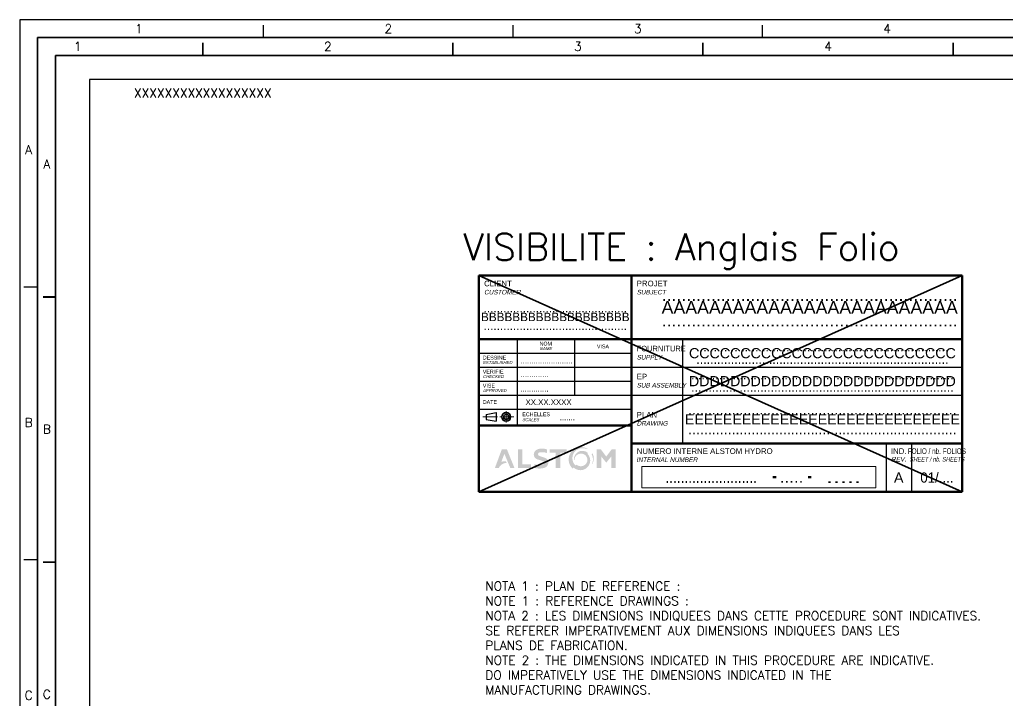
# Paper-space layout 'PRO2012' of a CAD drawing. Header units: millimetres. Extents: x 0 to 2378, y 0 to 1114.
# Drawn here: x 0 to 277.3, y 922.8 to 1113.9 of the extents above; entities that cross this region are included whole.
import ezdxf
from ezdxf.enums import TextEntityAlignment as Align

# ---------------------------------------------------------------- set-up
doc = ezdxf.new("R2010")
doc.units = ezdxf.units.MM
doc.linetypes.add('AXES2', pattern=[28.575000000000003, 19.05, -3.175, 3.175, -3.175])
doc.layers.add('FORT', color=7, linetype='Continuous', lineweight=35)
doc.layers.add('TEXTE', color=3, linetype='Continuous', lineweight=25)
doc.styles.add('ALSTOM-APH', font='arial.ttf')
doc.styles.add('CARTOUCHE-CLIENT', font='arial.ttf')
doc.styles.get("Standard").update_dxf_attribs({"font": 'simplex.shx'})

# ---------------------------------------------------------------- blocks, each defined once
blk = doc.blocks.new('A0')
at = {"color": 1, "linetype": 'Continuous'}
for p, q in [((-1120.51950745164, 836), (-1120.51950745164, 839.5074235)), ((-1050.487413725401, 836), (-1050.487413725401, 839.5074235)), ((-980.4541184328007, 836), (-980.4541184328007, 839.5074235)), ((-1184, 765.91705301621), (-1187.885575229703, 765.9170530162098)), ((-1184, 689.3028983242098), (-1187.885575229703, 689.3028983242098))]:
    blk.add_line(p, q, dxfattribs=at)
at = {"color": 1}
for points in [[(-1189, 0), (0, 0), (0, 841), (-1189, 841)], [(-1184, 5), (-5, 5), (-5, 836), (-1184, 836)]]:
    blk.add_lwpolyline(points, close=True, dxfattribs=at)
at = {"color": 3, "linetype": 'Continuous'}
for s, height, width, p in [('1', 2.505302499999971, 0.9991860264379354, (-1155.53575457582, 838.4946643202097)), ('2', 2.505302499999971, 0.9991860264379354, (-1085.5030600664, 838.4946643202097)), ('3', 2.505302499999971, 0.9991860264379211, (-1015.4707660791, 838.4946643202097)), ('4', 2.505302499999971, 0.9991860264378928, (-945.4384720918003, 838.4946643202097)), ('A', 2.505302499999971, 0.9991860264379389, (-1186.496715235001, 804.4746606122101)), ('B', 2.505302500000084, 0.9991860264378936, (-1186.496715235001, 727.8605059202098)), ('C', 2.505302499999971, 0.9991860264379354, (-1186.496715235001, 651.2423427442102))]:
    blk.add_text(s, height=height, dxfattribs=dict(at, width=width)).set_placement(p, align=Align.MIDDLE_CENTER)
blk = doc.blocks.new('A1')
at = {"color": 1, "linetype": 'Continuous'}
for p, q in [((-794.7187308406999, 592.49909475), (-794.7187308406998, 589.0033322500001)), ((-794.6185187406999, 589.0033322500001), (-794.6185187406999, 592.49909475)), ((-794.5183066407, 589.0033322500001), (-794.5183066407, 592.49909475)), ((-724.4863833129999, 592.49909475), (-724.4863833129999, 589.0033322500001)), ((-724.386171213, 589.0033322500001), (-724.386171213, 592.49909475)), ((-724.2859591129999, 589.0033322500001), (-724.285959113, 592.49909475)), ((-654.25473727, 592.49909475), (-654.25473727, 589.0033322500001)), ((-654.1545251699999, 589.0033322500001), (-654.1545251699999, 592.49909475)), ((-654.05431307, 589.0033322500001), (-654.05431307, 592.49909475)), ((-584.0230912269999, 592.49909475), (-584.0230912269998, 589.0033322500001)), ((-583.922879127, 589.0033322500001), (-583.922879127, 592.49909475)), ((-583.822667027, 589.0033322500001), (-583.8226670269999, 592.49909475)), ((-839.39659202, 521.21829375), (-835.9999856199998, 521.21829375)), ((-835.9999856199998, 521.1180112499999), (-839.39659202, 521.11801125)), ((-835.9999856199998, 521.01772875), (-839.39659202, 521.01772875)), ((-839.39659202, 446.7585375), (-835.9999856199998, 446.7585375)), ((-835.9999856199998, 446.658255), (-839.39659202, 446.658255)), ((-835.9999856199998, 446.5579725), (-839.39659202, 446.5579725000001))]:
    blk.add_line(p, q, dxfattribs=at)
for points in [[(0, 0), (-841, 0), (-841, 594), (0, 594)], [(-836, 5), (-5.000000000000002, 5), (-5.000000000000002, 589), (-836, 589)]]:
    blk.add_lwpolyline(points, close=True, dxfattribs=at)
for s, height, width, p in [('1', 2.507062499999961, 0.9992979831974781, (-829.7345421864, 591.4962697500001)), ('2', 2.507062499999961, 0.9992979831974711, (-759.5024952949999, 591.4962697500001)), ('3', 2.507062499999961, 0.9992979831974711, (-689.270849252, 591.4962697500001)), ('4', 2.507062499999961, 0.9992979831974711, (-619.038201088, 591.4962697500001)), ('A', 2.507062499999961, 0.9992979831974818, (-838.3944710199999, 558.4481718750001)), ('B', 2.507062500000018, 0.999297983197459, (-838.3944710199999, 483.988415625)), ('C', 2.507062500000018, 0.9992979831974625, (-838.3944710199999, 409.528659375))]:
    blk.add_text(s, height=height, dxfattribs=dict(at, width=width)).set_placement(p, align=Align.MIDDLE_CENTER)
blk = doc.blocks.new('A3LASER')
at = {"color": 1}
for points in [[(-420, 0), (-420, 297), (0, 297), (0, 0)], [(-410.381679389313, 6.801526717557246), (-9.618320610687016, 6.801526717557238), (-9.618320610687016, 290.1984732824428), (-410.381679389313, 290.1984732824428)]]:
    blk.add_lwpolyline(points, close=True, dxfattribs=at)
blk = doc.blocks.new('Cartouche-ALSTOM-NUM-PROJET')
h = blk.add_hatch(color=7)
edge = h.paths.add_edge_path()
edge.add_line((-179.0139977447073, 16.65115416815536), (-181.0437128413815, 16.65115416815536))
edge.add_line((-181.0437128413815, 16.65115416815536), (-183.7499996369472, 9.348845831844432))
edge.add_line((-183.7499996369472, 9.348845831844528), (-182.1168955361745, 9.348845831844528))
edge.add_line((-182.1168955361744, 9.348845831844528), (-182.1134921917684, 9.404896108573137))
edge.add_line((-182.1134921917684, 9.404896108573098), (-182.1008160943169, 9.482153960855374))
edge.add_line((-182.100816094317, 9.482153960855385), (-182.0800540004758, 9.561613135285489))
edge.add_line((-182.0800540004758, 9.561613135285597), (-182.0512909514073, 9.642948168517501))
edge.add_line((-182.0512909514073, 9.642948168517364), (-182.0146447600399, 9.725825913726686))
edge.add_line((-182.0146447600399, 9.725825913726794), (-181.9702655285136, 9.80990690516175))
edge.add_line((-181.9702655285136, 9.80990690516171), (-181.9183350333564, 9.894846748605692))
edge.add_line((-181.9183350333563, 9.894846748605687), (-181.8590659809402, 9.980297531990084))
edge.add_line((-181.8590659809403, 9.980297531990004), (-181.792701136233, 10.06590925045052))
edge.add_line((-181.792701136233, 10.06590925045055), (-181.7195123284413, 10.15133123993333))
edge.add_line((-181.7195123284413, 10.15133123993337), (-181.6397993375974, 10.23621361351469))
edge.add_line((-181.6397993375974, 10.23621361351468), (-181.5538886666755, 10.32020869452211))
edge.add_line((-181.5538886666755, 10.32020869452219), (-181.4621322042255, 10.40297244062693))
edge.add_line((-181.4621322042255, 10.40297244062697), (-181.3649057830702, 10.484165853011))
edge.add_line((-181.3649057830702, 10.48416585301095), (-181.2626076408705, 10.56345636492773))
edge.add_line((-181.2626076408705, 10.56345636492767), (-181.1824013502718, 10.62124855961217))
edge.add_line((-181.1824013502718, 10.62124855961224), (-181.1278582975458, 10.6591538550428))
edge.add_line((-181.1278582975458, 10.65915385504263), (-181.0722897875333, 10.69640407068782))
edge.add_line((-181.0722897875333, 10.69640407068789), (-181.0157527367081, 10.73296105272763))
edge.add_line((-181.0157527367081, 10.73296105272766), (-180.9583050535817, 10.76878735739067))
edge.add_line((-180.9583050535817, 10.76878735739069), (-180.9000055793945, 10.80384628930294))
edge.add_line((-180.9000055793945, 10.8038462893029), (-180.8409140278294, 10.83810193908487))
edge.add_line((-180.8409140278294, 10.83810193908494), (-180.781090923872, 10.87151922011854))
edge.add_line((-180.781090923872, 10.87151922011856), (-180.7205975418001, 10.90406390449473))
edge.add_line((-180.7205975418001, 10.90406390449471), (-180.6594958424274, 10.93570265806912))
edge.add_line((-180.6594958424274, 10.93570265806909), (-180.5978484096451, 10.96640307460236))
edge.add_line((-180.5978484096451, 10.96640307460234), (-180.5357183863124, 10.99613370895536))
edge.add_line((-180.5357183863124, 10.99613370895531), (-180.4731694095929, 11.02486410929279))
edge.add_line((-180.4731694095929, 11.02486410929293), (-180.4102655457567, 11.05256484828176))
edge.add_line((-180.4102655457567, 11.05256484828169), (-180.3470712245726, 11.07920755322555))
edge.add_line((-180.3470712245726, 11.0792075532255), (-180.2836511733228, 11.10476493512384))
edge.add_line((-180.2836511733228, 11.10476493512397), (-180.2200703504818, 11.12921081663177))
edge.add_line((-180.2200703504818, 11.12921081663171), (-180.1563938792019, 11.15252015886518))
edge.add_line((-180.1563938792019, 11.15252015886517), (-180.0926869805959, 11.17466908705178))
edge.add_line((-180.0926869805959, 11.17466908705183), (-180.0290149069626, 11.1956349149755))
edge.add_line((-180.0290149069626, 11.19563491497547), (-179.9654428749058, 11.21539616822802))
edge.add_line((-179.9654428749058, 11.21539616822793), (-179.9020359985807, 11.2339326061899))
edge.add_line((-179.9020359985807, 11.23393260618991), (-179.8072546495482, 11.2598759913612))
edge.add_line((-179.8072546495482, 11.25987599136124), (-179.6821771169567, 11.28938992993884))
edge.add_line((-179.6821771169567, 11.28938992993881), (-179.5589202895485, 11.31370278477227))
edge.add_line((-179.5589202895485, 11.31370278477243), (-179.437989025059, 11.33271497084825))
edge.add_line((-179.437989025059, 11.33271497084809), (-179.319878655765, 11.34634861459542))
edge.add_line((-179.3198786557651, 11.3463486145954), (-179.2337817349437, 11.35249753327126))
edge.add_line((-179.2337817349437, 11.35249753327128), (-179.1773081547847, 11.35523086993664))
edge.add_line((-179.1773081547847, 11.35523086993669), (-179.4422638764485, 11.98796095152209))
edge.add_ellipse((-179.7959839926395, 7.836087723304672), major_axis=(-2.946452886420204, 2.946452886420205), ratio=0.9999999999999318, start_angle=-49.86957275872968, end_angle=-25.00547434265059)
edge.add_line((-181.2207782651649, 11.75184186583795), (-180.0288552930444, 14.94805989163548))
edge.add_line((-180.0288552930444, 14.94805989163547), (-177.6841844055069, 9.348845831844454))
edge.add_line((-177.6841844055068, 9.348845831844528), (-176.0510803047345, 9.348845831844528))
edge.add_line((-176.0510803047345, 9.348845831844528), (-179.0139977447073, 16.65115416815545))
h.paths.add_polyline_path([(-172.9481825132669, 16.65115416815536), (-174.6512767897867, 16.65115416815536), (-174.6512767897867, 9.348845831844528), (-169.5186639016448, 9.348845831844528), (-169.5186639016448, 10.74864934679226), (-172.9481825132669, 10.74864934679226)])
edge = h.paths.add_edge_path()
edge.add_ellipse((-164.9523127784108, 11.47550788919375), major_axis=(-1.5561649421907, 1.556164942190702), ratio=0.9999999999999802, start_angle=158.2732417761648, end_angle=227.0318712249512)
edge.add_ellipse((-164.6591416872224, 11.55903239130328), major_axis=(1.347888853832858, 1.347888853832858), ratio=0.9999999999999687, start_angle=314.8348027822394, end_angle=392.484813725942)
edge.add_ellipse((-151.5428537638561, 52.69609467806345), major_axis=(29.18893594343821, 29.18893594343821), ratio=0.9999999999962845, start_angle=205.3668693813703, end_angle=207.0770641739072, ccw=False)
edge.add_ellipse((-163.9132130935198, 19.22363961289068), major_axis=(-3.967661641974468, 3.967661641974468), ratio=0.9999999999999629, start_angle=108.5127425568462, end_angle=119.50155069692451, ccw=False)
edge.add_ellipse((-166.1588853856124, 14.80265038058826), major_axis=(0.4622617607506732, 0.4622617607506732), ratio=0.9999999999997713, start_angle=53.22909150859499, end_angle=201.8623108659081, ccw=False)
edge.add_ellipse((-165.1571868479519, 9.798723442543064), major_axis=(-4.070175323975189, 4.070175323975189), ratio=0.9999999999999593, start_angle=-63.68779996518879, end_angle=-34.03088818260062, ccw=False)
edge.add_line((-163.3128683187095, 15.25135065320808), (-163.2195480843787, 16.65115416817152))
edge.add_line((-163.2195480843788, 16.65115416817162), (-163.3967336649041, 16.69991057086883))
edge.add_line((-163.3967336649041, 16.69991057086872), (-163.5627395354843, 16.74347078532783))
edge.add_line((-163.5627395354844, 16.74347078532787), (-163.7188494475525, 16.78236916777836))
edge.add_line((-163.7188494475525, 16.78236916777837), (-163.8661674375741, 16.81706138850853))
edge.add_line((-163.866167437574, 16.81706138850859), (-164.0505481012034, 16.85744137582983))
edge.add_line((-164.0505481012035, 16.85744137582981), (-164.2229144040747, 16.89180950614156))
edge.add_line((-164.2229144040747, 16.89180950614139), (-164.384887064846, 16.9208056013922))
edge.add_line((-164.384887064846, 16.92080560139232), (-164.5378387998773, 16.94495795731623))
edge.add_line((-164.5378387998773, 16.94495795731621), (-164.682942786574, 16.96470385195935))
edge.add_line((-164.6829427865739, 16.96470385195937), (-164.8212105027996, 16.98040540387741))
edge.add_line((-164.8212105027996, 16.98040540387751), (-164.953521606024, 16.99236192415536))
edge.add_line((-164.953521606024, 16.99236192415526), (-165.0806477859802, 17.00081958921754))
edge.add_line((-165.0806477859802, 17.00081958921749), (-165.2032720132224, 17.00597903856843))
edge.add_line((-165.2032720132224, 17.00597903856851), (-165.3220042435077, 17.00800134277035))
edge.add_line((-165.3220042435077, 17.00800134277029), (-165.4373943776996, 17.00701267199585))
edge.add_line((-165.4373943776996, 17.00701267199599), (-165.5499430883134, 17.0031079110067))
edge.add_line((-165.5499430883134, 17.00310791100651), (-165.6601109860557, 16.99635340326553))
edge.add_line((-165.6601109860556, 16.99635340326563), (-165.7683264986524, 16.98678895876736))
edge.add_line((-165.7683264986525, 16.98678895876731), (-165.8749927595385, 16.97442922263658))
edge.add_line((-165.8749927595385, 16.97442922263667), (-165.9804937496564, 16.95926447136581))
edge.add_line((-165.9804937496564, 16.95926447136583), (-166.0851998960476, 16.94126087836565))
edge.add_line((-166.0851998960476, 16.9412608783656), (-166.1894733034601, 16.92036026843107))
edge.add_line((-166.18947330346, 16.92036026843107), (-166.2936727771485, 16.89647936030271))
edge.add_line((-166.2936727771485, 16.89647936030269), (-166.3981587856837, 16.86950847631402))
edge.add_line((-166.3981587856837, 16.86950847631397), (-166.5032985104463, 16.83930967696749))
edge.add_line((-166.5032985104463, 16.83930967696756), (-166.6094711340166, 16.80571425477718))
edge.add_line((-166.6094711340165, 16.80571425477717), (-166.7170735332141, 16.76851949425571))
edge.add_line((-166.7170735332141, 16.76851949425577), (-166.8265265651559, 16.72748457165716))
edge.add_line((-166.8265265651559, 16.72748457165699), (-166.9382821683535, 16.6823254265098))
edge.add_line((-166.9382821683535, 16.68232542650992), (-167.0528315485728, 16.63270838378035))
edge.add_line((-167.0528315485728, 16.63270838378037), (-167.170714785167, 16.57824223619371))
edge.add_line((-167.170714785167, 16.57824223619366), (-167.2925322842141, 16.51846840448902))
edge.add_line((-167.2925322842141, 16.518468404489), (-167.4189586292709, 16.45284867017194))
edge.add_ellipse((-166.3962732322827, 14.67654492172937), major_axis=(-1.449334403780224, 1.449334403780224), ratio=0.9999999999999346, start_angle=-15.06933466597361, end_angle=46.21442185963544)
edge.add_line((-168.4454812068549, 14.63310410071119), (-168.4450942965472, 14.58475012447802))
edge.add_line((-168.4450942965472, 14.58475012447821), (-168.4437717185775, 14.53701909150878))
edge.add_line((-168.4437717185775, 14.53701909150868), (-168.4415167612473, 14.48990286215819))
edge.add_line((-168.4415167612472, 14.48990286215826), (-168.4383324116663, 14.44339351677907))
edge.add_line((-168.4383324116663, 14.44339351677888), (-168.4342213587037, 14.39748335080722))
edge.add_line((-168.4342213587038, 14.39748335080742), (-168.4291859956982, 14.35216486997568))
edge.add_line((-168.4291859956982, 14.3521648699757), (-168.4232284229284, 14.30743078568113))
edge.add_line((-168.4232284229284, 14.30743078568116), (-168.4163504498551, 14.26327401057244))
edge.add_line((-168.4163504498551, 14.26327401057233), (-168.4085535971351, 14.21968765429574))
edge.add_line((-168.408553597135, 14.21968765429574), (-168.399839098402, 14.1766650193694))
edge.add_line((-168.399839098402, 14.17666501936947), (-168.3902079018371, 14.13419959728563))
edge.add_line((-168.3902079018371, 14.13419959728549), (-168.3796606715086, 14.09228506470874))
edge.add_line((-168.3796606715086, 14.09228506470879), (-168.3681977884966, 14.05091527984544))
edge.add_line((-168.3681977884966, 14.05091527984541), (-168.3558193518132, 14.01008427899797))
edge.add_line((-168.3558193518132, 14.01008427899797), (-168.3425251790888, 13.96978627318978))
edge.add_line((-168.3425251790888, 13.96978627318981), (-168.328314807063, 13.93001564498719))
edge.add_line((-168.328314807063, 13.93001564498729), (-168.3131874918553, 13.89076694543222))
edge.add_line((-168.3131874918552, 13.89076694543212), (-168.2971422090393, 13.85203489113916))
edge.add_line((-168.2971422090394, 13.85203489113917), (-168.2801776534716, 13.8138143614333))
edge.add_line((-168.2801776534716, 13.81381436143329), (-168.2622922389597, 13.776100395736))
edge.add_line((-168.2622922389597, 13.77610039573608), (-168.2434840976809, 13.73888819097852))
edge.add_line((-168.2434840976809, 13.7388881909784), (-168.2237510794156, 13.70217309918644))
edge.add_line((-168.2237510794155, 13.70217309918655), (-168.2030907505468, 13.66595062514166))
edge.add_line((-168.2030907505468, 13.66595062514159), (-168.1815003928679, 13.63021642419247))
edge.add_line((-168.1815003928679, 13.63021642419255), (-168.1589770021777, 13.5949663001784))
edge.add_line((-168.1589770021777, 13.59496630017838), (-168.1355172866307, 13.56019620341245))
edge.add_line((-168.1355172866307, 13.56019620341237), (-168.1111176649152, 13.52590222884776))
edge.add_line((-168.1111176649153, 13.52590222884794), (-168.0857742641806, 13.49208061429472))
edge.add_line((-168.0857742641806, 13.49208061429465), (-168.0594829177526, 13.4587277387594))
edge.add_line((-168.0594829177526, 13.45872773875931), (-168.032239162628, 13.42584012089218))
edge.add_line((-168.032239162628, 13.42584012089219), (-168.0040382367372, 13.393414417527))
edge.add_line((-168.0040382367372, 13.39341441752708), (-167.9748750759786, 13.36144742232679))
edge.add_line((-167.9748750759785, 13.36144742232671), (-167.9447443110282, 13.32993606453733))
edge.add_line((-167.9447443110282, 13.32993606453726), (-167.9136402638732, 13.29887740780046))
edge.add_line((-167.9136402638732, 13.29887740780055), (-167.8815569441756, 13.26826864913855))
edge.add_line((-167.8815569441756, 13.26826864913858), (-167.8484880453023, 13.23810711794949))
edge.add_line((-167.8484880453023, 13.23810711794943), (-167.8144269401716, 13.20839027516606))
edge.add_line((-167.8144269401717, 13.20839027516615), (-167.779366676788, 13.17911571246051))
edge.add_line((-167.779366676788, 13.17911571246043), (-167.7432999735612, 13.15028115158921))
edge.add_line((-167.7432999735612, 13.15028115158918), (-167.706219214333, 13.12188444380891))
edge.add_line((-167.706219214333, 13.12188444380899), (-167.6681164431065, 13.09392356937699))
edge.add_line((-167.6681164431064, 13.09392356937701), (-167.6289833585095, 13.06639663715975))
edge.add_line((-167.6289833585095, 13.06639663715964), (-167.5475912816711, 13.01263767627251))
edge.add_line((-167.5475912816711, 13.01263767627256), (-167.4619694365343, 12.96059499558681))
edge.add_line((-167.4619694365343, 12.9605949955868), (-167.3720383449165, 12.91025807842356))
edge.add_line((-167.3720383449165, 12.91025807842357), (-167.2777123654711, 12.86161846143401))
edge.add_line((-167.2777123654712, 12.86161846143409), (-167.1788994390996, 12.81466974542606))
edge.add_line((-167.1788994390996, 12.81466974542593), (-167.0755008104793, 12.76940761270416))
edge.add_line((-167.0755008104794, 12.76940761270419), (-166.9674107240933, 12.72582985115508))
edge.add_line((-166.9674107240933, 12.72582985115514), (-166.8545160929008, 12.68393638532091))
edge.add_line((-166.8545160929008, 12.68393638532086), (-166.7366961375321, 12.64372931473364))
edge.add_line((-166.736696137532, 12.64372931473372), (-166.6138219938045, 12.60521295989013))
edge.add_line((-166.6138219938046, 12.60521295989008), (-166.4857562870619, 12.56839391655602))
edge.add_line((-166.4857562870619, 12.56839391655603), (-166.198560253284, 12.48354582109737))
edge.add_line((-166.1985602532841, 12.48354582109732), (-165.9435242023971, 12.40639661050853))
edge.add_line((-165.9435242023971, 12.40639661050852), (-165.7580911386795, 12.34855822286257))
edge.add_line((-165.7580911386795, 12.34855822286272), (-165.6162747509605, 12.30276928279526))
edge.add_line((-165.6162747509605, 12.30276928279523), (-165.503560741113, 12.26496516281441))
edge.add_line((-165.503560741113, 12.26496516281429), (-165.3946402556409, 12.2267447598379))
edge.add_line((-165.3946402556409, 12.22674475983797), (-165.3058114995656, 12.19387431556715))
edge.add_line((-165.3058114995657, 12.19387431556709), (-165.2312335239947, 12.16468341867353))
edge.add_line((-165.2312335239946, 12.16468341867358), (-165.1670679750897, 12.1380546441788))
edge.add_line((-165.1670679750898, 12.13805464417885), (-165.0932669314545, 12.10520207162244))
edge.add_line((-165.0932669314545, 12.10520207162244), (-165.0290825411394, 12.07417793491023))
edge.add_line((-165.0290825411394, 12.07417793491027), (-164.9442594087052, 12.02962339037629))
edge.add_line((-164.9442594087051, 12.02962339037617), (-164.8442109581011, 11.96765711171833))
edge.add_line((-164.8442109581012, 11.96765711171838), (-164.7483801223312, 11.89817237537978))
edge.add_line((-164.7483801223311, 11.89817237537989), (-164.6737494493324, 11.83559558297726))
edge.add_line((-164.6737494493324, 11.83559558297713), (-164.619351599391, 11.78683695377024))
edge.add_ellipse((-164.9838715217847, 11.31223872377859), major_axis=(-0.4231537863023068, 0.4231537863023068), ratio=0.9999999999999981, start_angle=154.6472953433752, end_angle=277.47357465033076, ccw=False)
edge.add_line((-164.7826620032355, 10.7486493496383), (-164.8452754560404, 10.71988277108583))
edge.add_line((-164.8452754560404, 10.71988277108574), (-164.9121561253893, 10.69292235664635))
edge.add_line((-164.9121561253893, 10.69292235664648), (-164.9832024734351, 10.66780903711934))
edge.add_line((-164.983202473435, 10.66780903711935), (-165.0583066314738, 10.64458094171607))
edge.add_line((-165.0583066314738, 10.64458094171596), (-165.1373545698925, 10.62327333733498))
edge.add_line((-165.1373545698926, 10.62327333733515), (-165.2202262712872, 10.60391857502087))
edge.add_line((-165.2202262712872, 10.60391857502077), (-165.3067959126893, 10.58654604084352))
edge.add_line((-165.3067959126893, 10.58654604084347), (-165.3969320565909, 10.57118211128576))
edge.add_line((-165.3969320565909, 10.57118211128579), (-165.4904978505186, 10.55785011319129))
edge.add_line((-165.4904978505186, 10.55785011319131), (-165.5873512348076, 10.5465702883502))
edge.add_line((-165.5873512348076, 10.54657028835015), (-165.6873451582939, 10.53735976276583))
edge.add_line((-165.6873451582939, 10.53735976276585), (-165.7903278015578, 10.53023252065472))
edge.add_line((-165.7903278015579, 10.53023252065475), (-165.8961428074717, 10.52519938320971))
edge.add_line((-165.8961428074716, 10.52519938320972), (-166.0046295185525, 10.52226799217544))
edge.add_line((-166.0046295185525, 10.52226799217544), (-166.1156232209204, 10.5214427982421))
edge.add_line((-166.1156232209204, 10.52144279824211), (-166.2289553943348, 10.52272505429093))
edge.add_line((-166.2289553943347, 10.52272505429096), (-166.3444539681269, 10.5261128134897))
edge.add_line((-166.3444539681269, 10.5261128134897), (-166.4619435823811, 10.53160093225038))
edge.add_line((-166.4619435823811, 10.53160093225029), (-166.5812458542283, 10.53918107803692))
edge.add_line((-166.5812458542283, 10.5391810780369), (-166.7021796486572, 10.548841742018))
edge.add_line((-166.7021796486572, 10.54884174201811), (-166.8245613535375, 10.56056825653942))
edge.add_line((-166.8245613535375, 10.56056825653934), (-166.9482051584014, 10.57434281739385))
edge.add_line((-166.9482051584014, 10.57434281739393), (-167.0729233365548, 10.59014451085489))
edge.add_line((-167.0729233365548, 10.59014451085488), (-167.1985265300928, 10.60794934542727))
edge.add_line((-167.1985265300928, 10.60794934542719), (-167.3248240373925, 10.62773028827216))
edge.add_line((-167.3248240373925, 10.62773028827223), (-167.4516241026972, 10.64945730625848))
edge.add_line((-167.4516241026972, 10.64945730625834), (-167.5787342071897, 10.67309741154947))
edge.add_line((-167.5787342071897, 10.67309741154952), (-167.7059613613281, 10.69861471169542))
edge.add_line((-167.705961361328, 10.69861471169554), (-167.8331123978716, 10.72597046412947))
edge.add_line((-167.8331123978716, 10.72597046412943), (-167.9599942651476, 10.75512313498844))
edge.add_line((-167.9599942651476, 10.75512313498837), (-168.086414320138, 10.78602846216785))
edge.add_line((-168.0864143201379, 10.78602846216779), (-168.212180621027, 10.81863952253814))
edge.add_line((-168.212180621027, 10.81863952253821), (-168.3521609725217, 9.418836007591937))
edge.add_ellipse((-166.2742048539392, 16.35913104050007), major_axis=(-5.122772529332319, 5.122772529332319), ratio=0.9999999999999909, start_angle=118.3320591128124, end_angle=152.6071949265679)
h.paths.add_polyline_path([(-158.0169450204906, 15.32134082895504), (-155.5206287521671, 15.32134082895504), (-155.5206287521671, 16.65115416815536), (-162.2163555653339, 16.65115416815536), (-162.2163555653339, 15.32134082895504), (-159.8133595313402, 15.32134082895504), (-159.8133595313402, 9.348845831844528), (-158.0169450204906, 9.348845831844528)])
h.paths.add_polyline_path([(-141.9192045985911, 13.85154713825978), (-139.9711447069556, 11.44855110426613), (-138.0230848153198, 13.85154713825989), (-138.0230848153198, 9.348845831844528), (-136.2500003630527, 9.348845831844528), (-136.2500003630527, 16.65115416815536), (-137.883104463825, 16.65115416815536), (-139.9711447069556, 13.85154713825989), (-142.0825150086684, 16.65115416815536), (-143.7156191094408, 16.65115416815536), (-143.7156191094408, 9.348845831844528), (-141.9192045985911, 9.348845831844528)])
h = blk.add_hatch(color=7)
edge = h.paths.add_edge_path()
edge.add_ellipse((-149.5297152877546, 13.10682711035111), major_axis=(-2.653118964867337, 2.653118964867337), ratio=0.9999999999999766, start_angle=43.78112476486962, end_angle=92.79134871900101, ccw=False)
edge.add_ellipse((-149.4047929306588, 13.24359489275457), major_axis=(-2.741147949374027, 2.741147949374028), ratio=0.9999999999999816, start_angle=-47.019663399944875, end_angle=45.84181807815253, ccw=False)
edge.add_ellipse((-149.2556748063978, 12.44757754142233), major_axis=(3.302326216066926, 3.302326216066926), ratio=0.9999999999999062, start_angle=22.453402300032906, end_angle=45.153333570211714, ccw=False)
edge.add_line((-147.4649602572229, 16.76081974167244), (-147.3363751691046, 16.88940482979091))
edge.add_ellipse((-149.8516501326971, 12.68504760185954), major_axis=(-3.464334556775254, 3.464334556775254), ratio=0.9999999999999671, start_angle=-75.89015659490217, end_angle=91.3113365998427)
edge.add_line((-153.2357955906745, 9.142338559081168), (-152.8074639714876, 9.57067017826804))
edge.add_ellipse((-150.1293949530345, 12.33309142064036), major_axis=(2.720572071082398, 2.720572071082398), ratio=0.9999999999999941, start_angle=180.8882727431392, end_angle=315.0298120551263)
edge.add_ellipse((-149.6843567241831, 12.38301424221868), major_axis=(2.406120766394136, 2.406120766394136), ratio=0.9999999999999102, start_angle=314.1930815552622, end_angle=363.7026025326307)
edge.add_line((-147.4386398790106, 14.93949427074517), (-147.1440079452971, 15.23412620445871))
edge.add_ellipse((-149.3818933131618, 12.83104352290297), major_axis=(2.321953627238897, 2.321953627238897), ratio=0.9999999999999785, start_angle=2.038607948545208, end_angle=140.1605217164494)
edge.add_line((-152.6523213533405, 12.53568318685859), (-152.4877211364469, 12.52173379905942))
edge.add_ellipse((-149.9796012370069, 12.5100125798391), major_axis=(-1.773527955368492, 1.773527955368492), ratio=0.9999999999999836, start_angle=-44.46387725276509, end_angle=44.73224106899602, ccw=False)
edge.add_ellipse((-149.8424509628971, 12.53568318685859), major_axis=(1.758968983758878, 1.758968983758878), ratio=0.9999999999997633, start_angle=229.4016769405815, end_angle=408.7021024188816, ccw=False)
edge.add_ellipse((-149.9945663831238, 12.52490779536686), major_axis=(1.7629280612478, 1.7629280612478), ratio=0.9999999999999921, start_angle=182.2974158054855, end_angle=232.90835786056522, ccw=False)
edge.add_line((-151.6854073957455, 10.69272675401032), (-152.0504822079562, 10.32765194179952))
edge = h.paths.add_edge_path()
edge.add_ellipse((-149.5336408398765, 13.15082058073506), major_axis=(3.289120538932881, 3.289120538932878), ratio=0.9999999999999889, start_angle=287.207458059036, end_angle=340.882859433219)
edge.add_line((-145.3487232102131, 15.1813604774602), (-145.7220041475327, 14.80807954014074))
edge.add_ellipse((-150.8578224201003, 12.37529270612731), major_axis=(4.018400248145293, 4.018400248145293), ratio=0.9999999999999492, start_angle=318.47793258841875, end_angle=340.34645667331336, ccw=False)
edge.add_ellipse((-149.3638623510782, 12.75921540542913), major_axis=(2.954739871566046, 2.954739871566045), ratio=0.9999999999999598, start_angle=314.4628246971468, end_angle=314.9999999999988, ccw=False)
edge.add_ellipse((-149.3638623510782, 12.75921540542913), major_axis=(2.954739871566046, 2.954739871566045), ratio=0.9999999999999598, start_angle=289.8289405647675, end_angle=314.4628246971468, ccw=False)
edge.add_line((-145.5820237960376, 10.98194993261689), (-145.4187133859607, 10.98194993261689))
at = {"color": 7, "linetype": 'Continuous', "lineweight": 50}
for p, q in [((-190, 85), (5.684341886080801e-14, 85)), ((-190, 85), (-190, 0)), ((-130, 85), (-130, 0)), ((5.684341886080801e-14, 0), (5.684341886080801e-14, 85)), ((-190, 60), (5.684341886080801e-14, 60)), ((-190, 26), (-129.9999999999999, 26)), ((-129.9999999999999, 19), (5.684341886080801e-14, 19)), ((-74.45073184565041, 5.750000000000114), (-73.21858898850752, 5.750000000000114)), ((-60.65073184565023, 5.750000000000114), (-59.41858898850739, 5.750000000000114)), ((-190, 0), (5.684341886080801e-14, 0))]:
    blk.add_line(p, q, dxfattribs=at)
at = {"linetype": 'Continuous', "lineweight": 25}
for p, q in [((-175, 60), (-175, 26)), ((-152.5, 60), (-152.5, 38)), ((-110, 60), (-110, 18.99999999999989)), ((-190, 54.5), (-129.9999999999999, 54.5)), ((-190, 49), (-129.9999999999999, 49)), ((-129.9999999999999, 49), (5.684341886080801e-14, 49)), ((-190, 43.50000000000023), (-129.9999999999999, 43.50000000000023)), ((-190, 38), (-129.9999999999999, 38)), ((-129.9999999999999, 38), (5.684341886080801e-14, 38)), ((-190, 32.5), (-129.9999999999999, 32.5)), ((-29.99999999999994, 19), (-29.99999999999994, 0)), ((-19.99999999999994, 19), (-19.99999999999994, 0))]:
    blk.add_line(p, q, dxfattribs=at)
at = {"color": 54, "linetype": 'Continuous', "lineweight": 25}
for p, q in [((-187.2, 30.45000000000005), (-183.1999999999999, 31.19999999999982)), ((-183.1999999999999, 31.20000000000005), (-183.1999999999999, 27.69999999999993)), ((-187.2, 30.45000000000039), (-187.2, 28.45000000000039)), ((-187.2, 28.45000000000039), (-183.1999999999999, 27.70000000000027))]:
    blk.add_line(p, q, dxfattribs=at)
at = {"color": 61, "linetype": 'Continuous', "lineweight": 18}
blk.add_line((-179.3, 31.70000000000027), (-179.3, 27.2000000000005), dxfattribs=at)
at = {"color": 61, "linetype": 'AXES2', "lineweight": 18, "ltscale": 0.3}
blk.add_line((-188.5, 29.45000000000005), (-176.25, 29.45000000000005), dxfattribs=at)
at = {"color": 9, "linetype": 'Continuous', "lineweight": 18}
for p, q in [((-126, 10), (-33.99999999999994, 10)), ((-126, 10), (-126, 1.500000000000114)), ((-33.99999999999994, 10), (-33.99999999999994, 1.500000000000114)), ((-126, 1.500000000000114), (-33.99999999999994, 1.500000000000114))]:
    blk.add_line(p, q, dxfattribs=at)
at = {"color": 54}
for radius in [1.749999999999886, 1]:
    blk.add_circle((-179.3, 29.45000000000005), radius, dxfattribs=at)
at = {"color": 1, "style": 'ALSTOM-APH'}
for s, height, p in [('CLIENT', 2.199999988079071, (-188, 83)), ('PROJET', 2.199999988079071, (-128, 83)), ('EP', 2.199999988079071, (-128.0000000000001, 46.40000000000009)), ('ECHELLES', 1.500000059604645, (-173.0000216544658, 31.19998708244361)), ('PLAN', 2.199999988079071, (-128, 31.39999999999998)), ('NUMERO INTERNE ALSTOM HYDRO', 2.199999988079071, (-127.9999999999999, 17.10000000000002))]:
    blk.add_text(s, height=height, dxfattribs=at).set_placement(p, align=Align.TOP_LEFT)
at = {"color": 1, "style": 'ALSTOM-APH', "oblique": 12}
for s, height, p in [('CUSTOMER', 1.800000071525574, (-188, 79.40000000000009)), ('SUBJECT', 1.800000071525574, (-128, 79.40000000000009)), ('SUPPLY', 1.800000071525574, (-128, 53.80000000000018)), ('SCALES', 1.19999997317791, (-173.0000216544658, 28.95000234123268)), ('DRAWING', 1.800000071525574, (-128, 27.80000000000007))]:
    blk.add_text(s, height=height, dxfattribs=at).set_placement(p, align=Align.TOP_LEFT)
at = {"color": 1, "style": 'ALSTOM-APH'}
for s, p in [('NOM', (-163.7499911368877, 58.25001302238502)), ('VISA', (-141.2499911368877, 57.14999928947486))]:
    blk.add_text(s, height=1.500000059604645, dxfattribs=at).set_placement(p, align=Align.MIDDLE_CENTER)
at = {"color": 1, "style": 'ALSTOM-APH', "oblique": 12}
blk.add_text('NAME', height=1.19999997317791, dxfattribs=at).set_placement((-163.7499911368877, 56.30001607414283), align=Align.MIDDLE_CENTER)
at = {"color": 1, "style": 'ALSTOM-APH', "width": 0.8}
blk.add_text('FOURNITURE', height=2.199999988079071, dxfattribs=at).set_placement((-128, 57.40000000000009), align=Align.TOP_LEFT)
at = {"color": 1, "style": 'ALSTOM-APH', "oblique": 12}
for s, p in [('ESTABLISHED', (-188.5, 50.80001607414283)), ('CHECKED', (-188.5, 45.29998555656471)), ('APPROVED', (-188.5, 39.79999318595924))]:
    blk.add_text(s, height=1.19999997317791, dxfattribs=at).set_placement(p, align=Align.MIDDLE_LEFT)
at = {"color": 1, "style": 'ALSTOM-APH'}
for s, p in [('DESSINE', (-188.5, 52.75001302238502)), ('VERIFIE', (-188.5, 47.24998250480689)), ('VISE', (-188.5, 41.74999013420143)), ('DATE', (-188.5, 35.29998555656471))]:
    blk.add_text(s, height=1.500000059604645, dxfattribs=at).set_placement(p, align=Align.MIDDLE_LEFT)
at = {"color": 1, "style": 'ALSTOM-APH', "oblique": 12, "width": 0.8}
blk.add_text('SUB ASSEMBLY', height=1.800000071525574, dxfattribs=at).set_placement((-128.0000000000001, 42.80000000000018), align=Align.TOP_LEFT)
at = {"color": 1, "style": 'ALSTOM-APH'}
blk.add_text('IND.', height=2.199999988079071, dxfattribs=at).set_placement((-24.99999999999994, 17.10000000000002), align=Align.TOP_CENTER)
at = {"color": 1, "style": 'ALSTOM-APH', "width": 0.65}
blk.add_text('FOLIO / nb. FOLIOS', height=2.199999988079071, dxfattribs=at).set_placement((-9.999999999999943, 17.10000000000002), align=Align.TOP_CENTER)
at = {"color": 1, "style": 'ALSTOM-APH', "oblique": 12}
blk.add_text('REV.', height=1.800000071525574, dxfattribs=at).set_placement((-24.99999999999994, 13.70000915527351), align=Align.TOP_CENTER)
at = {"color": 1, "style": 'ALSTOM-APH', "oblique": 12, "width": 0.7}
blk.add_text('SHEET / nb. SHEETS', height=1.800000071525574, dxfattribs=at).set_placement((-9.999999999999943, 13.70000915527351), align=Align.TOP_CENTER)
at = {"color": 1, "insert": (-127.9999999999999, 13.50000000000011), "char_height": 1.800000071525574, "width": 26.99235743541433, "attachment_point": 1, "style": 'ALSTOM-APH'}
blk.add_mtext('{\\fArial|b0|i1|c0|p34;INTERNAL NUMBER}', dxfattribs=at)
at = {"color": 30}
for tag, height, style, p in [('PROJECT-HAUT', 5, 'CARTOUCHE-CLIENT', (-60, 80)), ('CLIENT-BAS', 3.3, 'CARTOUCHE-CLIENT', (-160, 66.95000000000005)), ('FOURNITURE-HAUT', 3.5, 'ALSTOM-APH', (-55, 58.70000000000005)), ('EP-HAUT', 3.5, 'ALSTOM-APH', (-55, 47.70000000000005)), ('PLAN-HAUT', 4, 'ALSTOM-APH', (-55, 34.40000000000009))]:
    blk.add_attdef(tag, text='', height=height, dxfattribs=dict(at, style=style)).set_placement(p, align=Align.TOP_CENTER)
for tag, height, style, p in [('CLIENT-HAUT', 3.3, 'CARTOUCHE-CLIENT', (-160, 70.54999999999995)), ('PROJECT-BAS', 5, 'CARTOUCHE-CLIENT', (-60, 65)), ('FOURNITURE-BAS', 3.5, 'ALSTOM-APH', (-55, 50.29999999999995)), ('EP-BAS', 3.5, 'ALSTOM-APH', (-55, 39.29999999999995)), ('PLAN-BAS', 4, 'ALSTOM-APH', (-55, 22.60000000000014))]:
    blk.add_attdef(tag, text='', height=height, dxfattribs=dict(at, style=style)).set_placement(p, align=Align.CENTER)
for tag, height, style, p in [('PROJECT-MILIEU', 5, 'CARTOUCHE-CLIENT', (-60, 72.5)), ('CLIENT-MILIEU', 3.3, 'CARTOUCHE-CLIENT', (-160, 68.75)), ('FOURNITURE-MILIEU', 4, 'ALSTOM-APH', (-55, 54.5)), ('EP-MILIEU', 4, 'ALSTOM-APH', (-55, 43.50000000000023)), ('PLAN-MILIEU', 4, 'ALSTOM-APH', (-55, 28.5))]:
    blk.add_attdef(tag, text='', height=height, dxfattribs=dict(at, style=style)).set_placement(p, align=Align.MIDDLE_CENTER)
at = {"color": 30, "style": 'ALSTOM-APH'}
for tag, p in [('DESS-A', (-173.7000235128474, 50.48041801121826)), ('VERIF-A', (-173.7000646881188, 45.07694356437719)), ('VISE-A', (-173.7554378464597, 39.41694356437733)), ('DATE-A', (-171.6985825475606, 34.14229100906118)), ('ECH1', (-158.2602529777081, 28.11507056653397))]:
    blk.add_attdef(tag, p, '', height=2.2, dxfattribs=at)
for tag, width, p, p2 in [('000000000', 1.265501061691468, (-116.1132318456506, 3.491071428571445), (-76.13466041707909, 3.491071428571445)), ('00', 1.310495650091768, (-71.53466041707907, 3.574871034004559), (-62.33466041707919, 3.574871034004559)), ('000', 1.310495650091782, (-57.734660417079, 3.443442462575831), (-43.93466041707904, 3.443442462575831))]:
    blk.add_attdef(tag, text='', height=4.517857142857146, dxfattribs=dict(at, width=width)).set_placement(p, p2, align=Align.FIT)
at = {"color": 30, "style": 'ALSTOM-APH', "width": 0.9296585365853658, "flags": 8}
blk.add_attdef('01/01', text='', height=4, dxfattribs=at).set_placement((-16.49999999999994, 3.600136462045043), (-3.499999999999943, 3.600136462045043), align=Align.FIT)
at = {"color": 30, "style": 'ALSTOM-APH', "flags": 8}
blk.add_attdef('A', text='', height=4, dxfattribs=at).set_placement((-24.99999999999994, 2.415961837215718), align=Align.BOTTOM_CENTER)

psp = doc.layouts.new('PRO2012')

# ---------------------------------------------------------------- linework, layer by layer
at = {"layer": 'FORT'}
for p, q in [((264.6673917926641, 1042.032472050195), (128.9531060783877, 981.3181863359137)), ((264.6673917926641, 981.3181863359137), (128.9531060783877, 1042.032472050195))]:
    psp.add_line(p, q, dxfattribs=at)

# ---------------------------------------------------------------- block references
for name, p in [('A0', (1188.999998117638, 272.9059743975916)), ('A1', (845.9999981176384, 514.9059743975916)), ('A3LASER', (429.9999981176384, 806.9059743975919))]:
    psp.add_blockref(name, p)
ref = psp.add_blockref('Cartouche-ALSTOM-NUM-PROJET', (264.6673917926641, 981.3181863359137), dxfattribs=dict(at, xscale=0.7142857142856656, yscale=0.7142857142856656, zscale=0.7142857142856656))
ref.add_attrib('PROJECT-MILIEU', 'AAAAAAAAAAAAAAAAAAAAAAAAA', dxfattribs={"layer": '0', "color": 30, "height": 3.571428571428572, "style": 'CARTOUCHE-CLIENT'}).set_placement((221.8102489355213, 1033.103900621628), align=Align.MIDDLE_CENTER)
ref.add_attrib('PROJECT-HAUT', '............................................................', dxfattribs={"layer": '0', "color": 30, "height": 3.571428571428572, "style": 'CARTOUCHE-CLIENT'}).set_placement((221.8102489355213, 1038.461043478771), align=Align.TOP_CENTER)
ref.add_attrib('PROJECT-BAS', '............................................................', dxfattribs={"layer": '0', "color": 30, "height": 3.571428571428572, "style": 'CARTOUCHE-CLIENT'}).set_placement((221.8102489355213, 1027.746757764485), align=Align.CENTER)
ref.add_attrib('CLIENT-MILIEU', 'BBBBBBBBBBBBBBBBBBB', dxfattribs={"layer": '0', "color": 30, "height": 2.357142857142857, "style": 'CARTOUCHE-CLIENT'}).set_placement((150.3816775069499, 1030.425329193057), align=Align.MIDDLE_CENTER)
ref.add_attrib('CLIENT-HAUT', '............................................', dxfattribs={"layer": '0', "color": 30, "height": 2.357142857142857, "style": 'CARTOUCHE-CLIENT'}).set_placement((150.3816775069499, 1031.711043478771), align=Align.CENTER)
ref.add_attrib('CLIENT-BAS', '............................................', dxfattribs={"layer": '0', "color": 30, "height": 2.357142857142857, "style": 'CARTOUCHE-CLIENT'}).set_placement((150.3816775069499, 1029.139614907342), align=Align.TOP_CENTER)
ref.add_attrib('FOURNITURE-MILIEU', 'CCCCCCCCCCCCCCCCCCCCCCCCCC', dxfattribs={"layer": '0', "color": 30, "height": 2.857142857142857, "style": 'ALSTOM-APH'}).set_placement((225.3816775069499, 1020.246757764485), align=Align.MIDDLE_CENTER)
ref.add_attrib('FOURNITURE-HAUT', '.........................................................................', dxfattribs={"layer": '0', "color": 30, "height": 2.5, "style": 'ALSTOM-APH'}).set_placement((225.3816775069499, 1023.246757764485), align=Align.TOP_CENTER)
ref.add_attrib('FOURNITURE-BAS', '.........................................................................', dxfattribs={"layer": '0', "color": 30, "height": 2.5, "style": 'ALSTOM-APH'}).set_placement((225.3816775069499, 1017.246757764485), align=Align.CENTER)
ref.add_attrib('EP-MILIEU', 'DDDDDDDDDDDDDDDDDDDDDDDDDD', dxfattribs={"layer": '0', "color": 30, "height": 2.857142857142857, "style": 'ALSTOM-APH'}).set_placement((225.3816775069499, 1012.389614907342), align=Align.MIDDLE_CENTER)
ref.add_attrib('EP-HAUT', '............................................................................', dxfattribs={"layer": '0', "color": 30, "height": 2.5, "style": 'ALSTOM-APH'}).set_placement((225.3816775069499, 1015.389614907342), align=Align.TOP_CENTER)
ref.add_attrib('EP-BAS', '............................................................................', dxfattribs={"layer": '0', "color": 30, "height": 2.5, "style": 'ALSTOM-APH'}).set_placement((225.3816775069499, 1009.389614907342), align=Align.CENTER)
ref.add_attrib('PLAN-MILIEU', 'EEEEEEEEEEEEEEEEEEEEEEEEEEEEE', dxfattribs={"layer": '0', "color": 30, "height": 2.857142857142857, "style": 'ALSTOM-APH'}).set_placement((225.3816775069499, 1001.675329193057), align=Align.MIDDLE_CENTER)
ref.add_attrib('PLAN-HAUT', '....................................................................', dxfattribs={"layer": '0', "color": 30, "height": 2.857142857142857, "style": 'ALSTOM-APH'}).set_placement((225.3816775069499, 1005.889614907342), align=Align.TOP_CENTER)
ref.add_attrib('PLAN-BAS', '....................................................................', dxfattribs={"layer": '0', "color": 30, "height": 2.857142857142857, "style": 'ALSTOM-APH'}).set_placement((225.3816775069499, 997.4610434787708), align=Align.CENTER)
ref.add_attrib('A', 'A', dxfattribs={"layer": '0', "color": 30, "height": 2.857142857142857, "style": 'ALSTOM-APH'}).set_placement((246.8102489355213, 983.0438733624962), align=Align.BOTTOM_CENTER)
ref.add_attrib('01/01', '01/....', dxfattribs={"layer": '0', "color": 30, "height": 2.857142857142857, "style": 'ALSTOM-APH', "width": 0.9300214717938643}).set_placement((252.8816775069499, 983.8897123802317), (262.1673917926641, 983.8897123802317), align=Align.FIT)
ref.add_attrib('DESS-A', '........................', (140.5959464263444, 1017.375627772498), dxfattribs={"layer": '0', "color": 30, "height": 1.571428571428572, "style": 'ALSTOM-APH'})
ref.add_attrib('VERIF-A', '.............', (140.5959170154365, 1013.516003167612), dxfattribs={"layer": '0', "color": 30, "height": 1.571428571428572, "style": 'ALSTOM-APH'})
ref.add_attrib('VISE-A', '.............', (140.5563647594786, 1009.473146024754), dxfattribs={"layer": '0', "color": 30, "height": 1.571428571428572, "style": 'ALSTOM-APH'})
ref.add_attrib('DATE-A', 'XX.XX.XXXX', (142.0255471158351, 1005.705537056671), dxfattribs={"layer": '0', "color": 30, "height": 1.571428571428572, "style": 'ALSTOM-APH'})
ref.add_attrib('ECH1', '.......', (151.6243539514439, 1001.400379597723), dxfattribs={"layer": '0', "color": 30, "height": 1.571428571428572, "style": 'ALSTOM-APH'})
ref.add_attrib('00000000', '........................', dxfattribs={"layer": '0', "color": 30, "height": 3.227040816326533, "style": 'ALSTOM-APH', "width": 0.8549129253874419}).set_placement((181.2897467400729, 983.8118087848932), (206.9887263319097, 983.8118087848932), align=Align.FIT)
ref.add_attrib('00', '.....', dxfattribs={"layer": '0', "color": 30, "height": 3.227040816326533, "style": 'ALSTOM-APH', "width": 1.049317782393332}).set_placement((213.4524116650597, 983.8716656459169), (220.0238402364881, 983.8716656459169), align=Align.FIT)
ref.add_attrib('000', '.....', dxfattribs={"layer": '0', "color": 30, "height": 3.227040816326533, "style": 'ALSTOM-APH', "width": 1.573976673590016}).set_placement((226.354925762131, 983.7777880948963), (236.2120686192737, 983.7777880948963), align=Align.FIT)

# ---------------------------------------------------------------- texts
at = {"layer": 'TEXTE'}
psp.add_text('VISIBILITE : Anglais Folio', height=7.5, dxfattribs=at).set_placement((124.5471739438185, 1046.329873833245))
at = {"layer": 'TEXTE', "char_height": 2.5}
for s, insert, width, attachment_point in [('XXXXXXXXXXXXXXXXXX', (32.11831872832539, 1094.604447680035), 186.230722079195, 1), ('NOTA 1 : PLAN DE REFERENCE :\\P{\\C3;NOTE 1 : REFERENCE DRAWINGS :\\PNOTA 2 : LES DIMENSIONS INDIQUEES DANS CETTE PROCEDURE SONT INDICATIVES.\\PSE REFERER IMPERATIVEMENT AUX DIMENSIONS INDIQUEES DANS LES PLANS DE FABRICATION.\\PNOTE 2 : THE DIMENSIONS INDICATED IN THIS PROCEDURE ARE INDICATIVE.\\PDO IMPERATIVELY USE THE DIMENSIONS INDICATED IN THE MANUFACTURING DRAWINGS.}', (130.7388203641035, 924.401795101413), 132.8386646132993, 7)]:
    psp.add_mtext(s, dxfattribs=dict(at, insert=insert, width=width, attachment_point=attachment_point))

doc.saveas('drawing.dxf')
